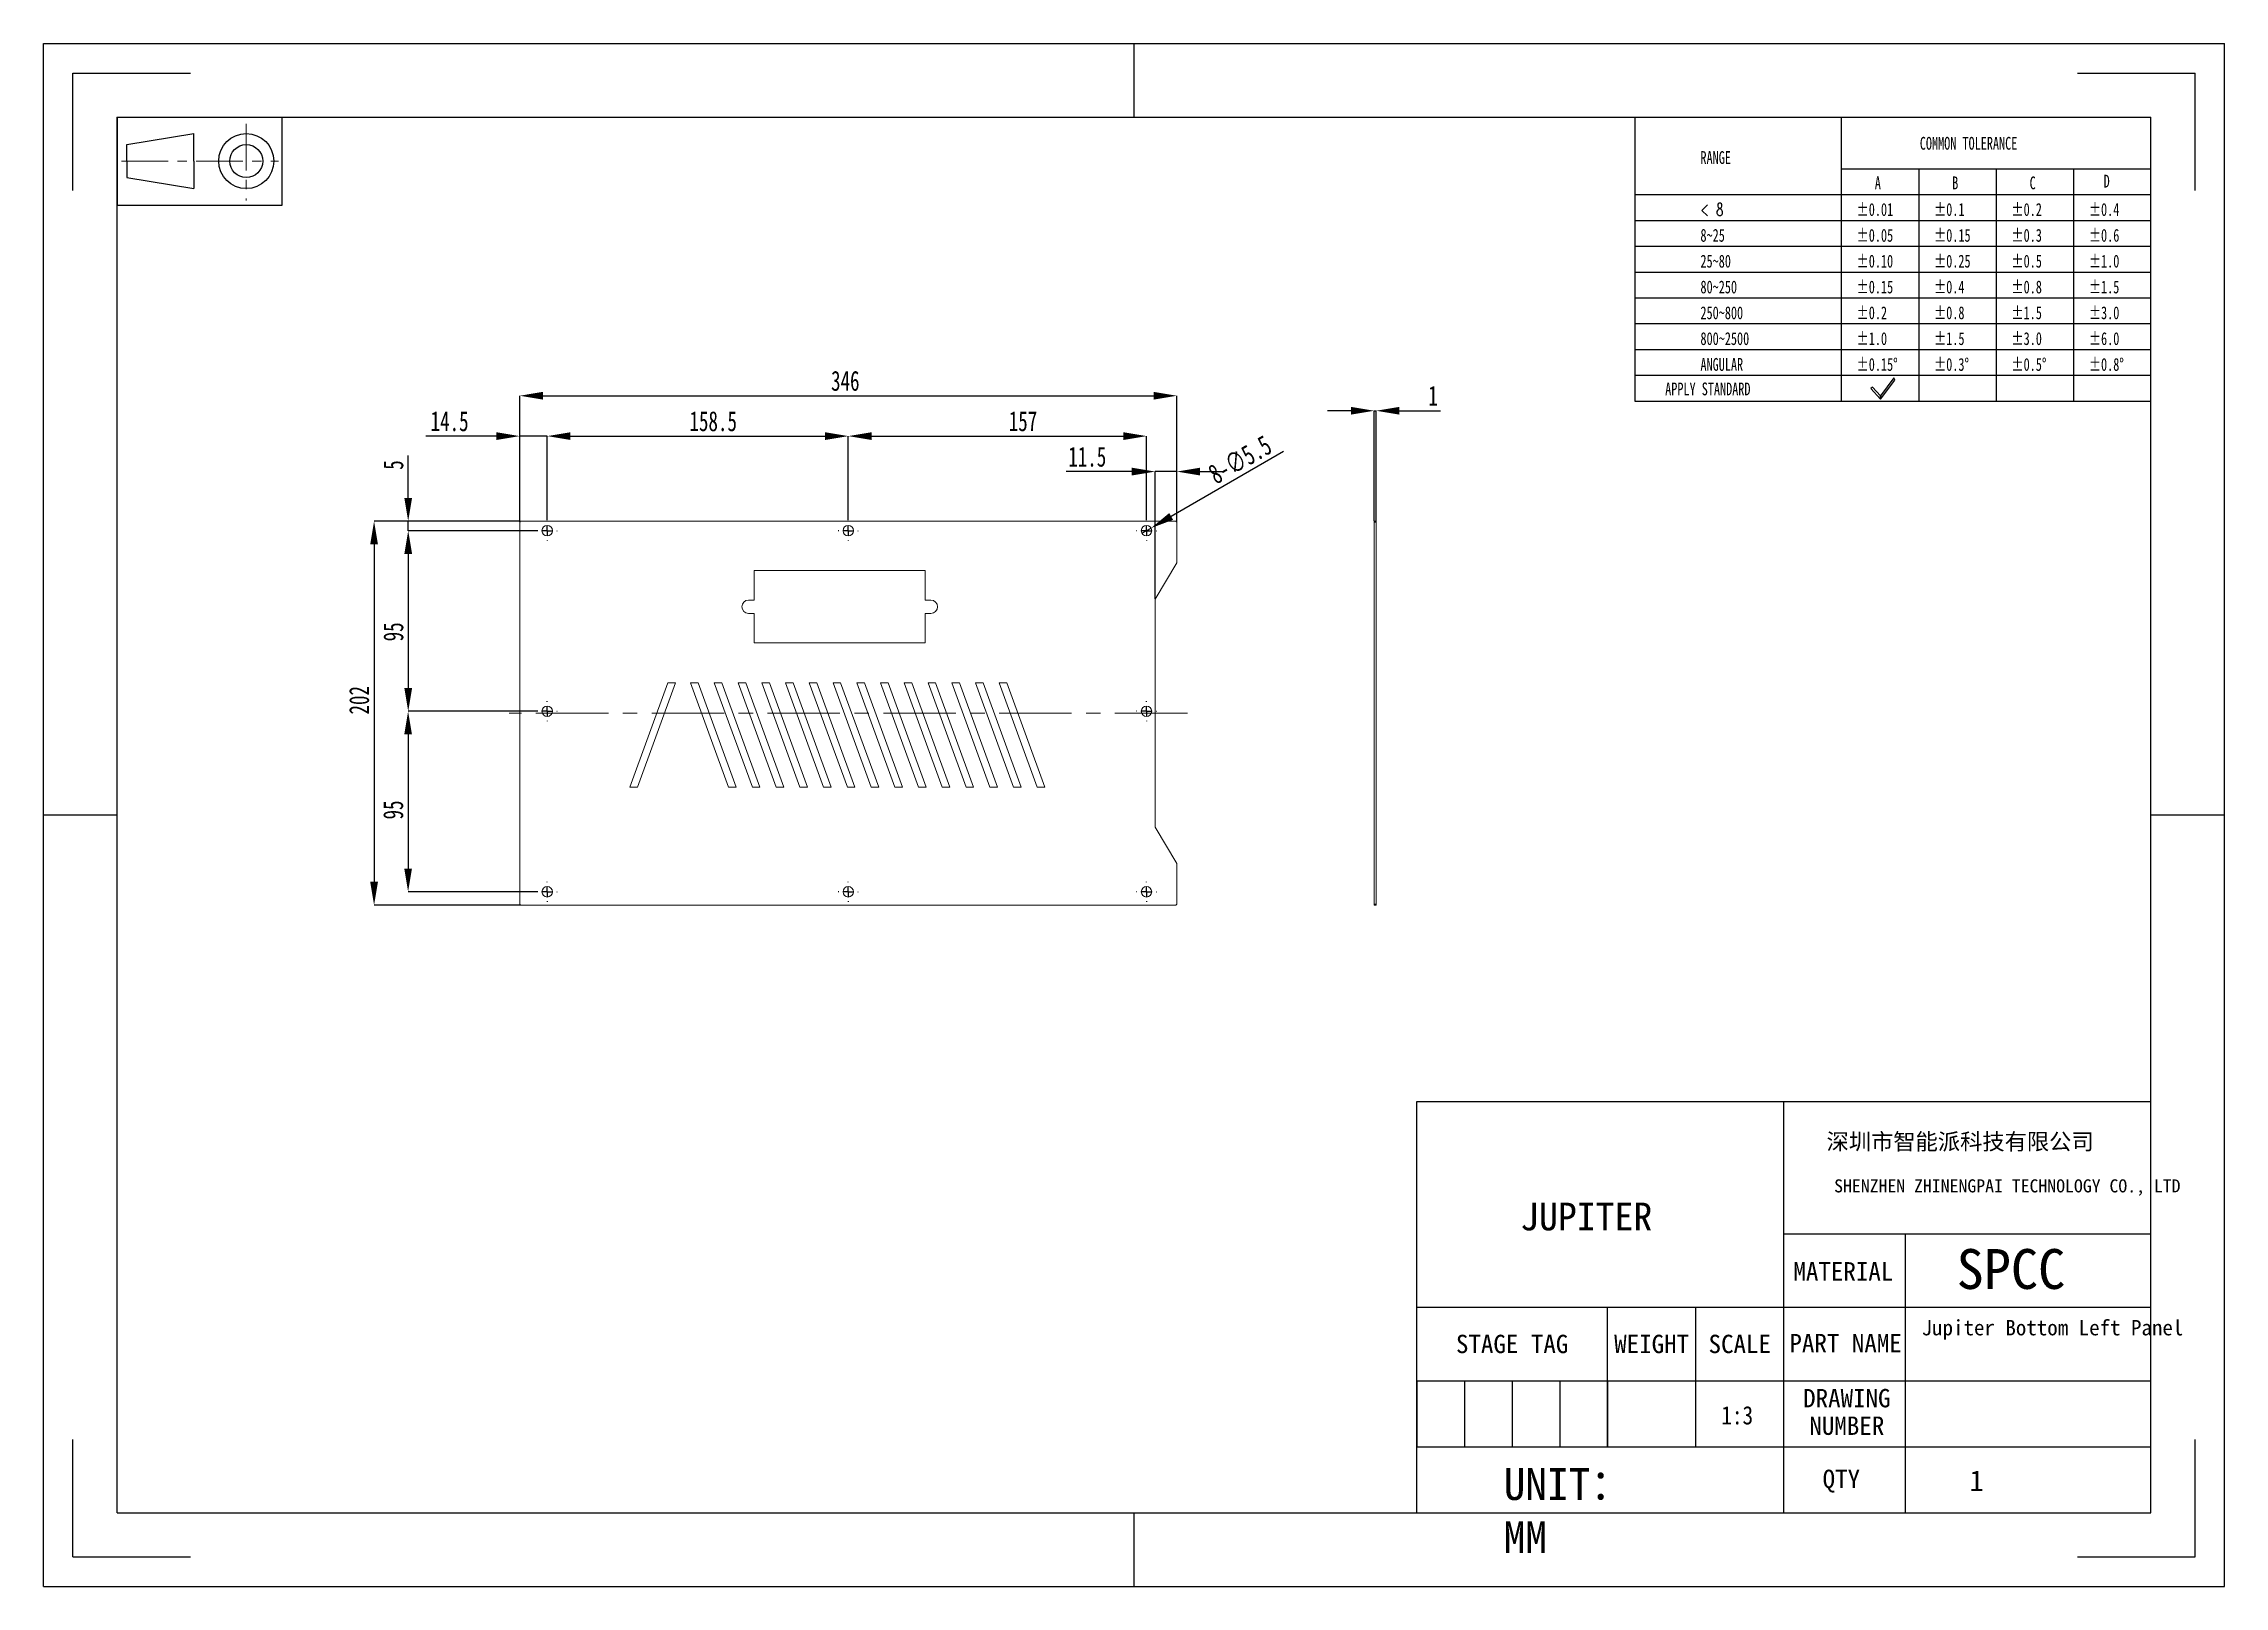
# Model space of a CAD drawing. Header units: millimetres. Extents: x 382 to 764, y 11 to 281.
import ezdxf

# ---------------------------------------------------------------- set-up
doc = ezdxf.new("R2010")
doc.units = ezdxf.units.MM
doc.header["$PDSIZE"] = -1
doc.linetypes.add('CENTER', pattern=[10.16, 6.35, -1.27, 1.27, -1.27])
doc.linetypes.add('CENTERX2', pattern=[20.32, 12.7, -2.54, 2.54, -2.54])
doc.layers.add('DEFAULT_1', color=7, linetype='CENTER', lineweight=18)
doc.layers.add('尺寸线层', color=3, linetype='Continuous', lineweight=18)
doc.layers.add('图框', color=7, linetype='Continuous')
doc.styles.add('SLDTEXTSTYLE4', font='TXT', dxfattribs={"width": 0.7})
doc.styles.add('SLDTEXTSTYLE5', font='TXT', dxfattribs={"width": 0.642857, "bigfont": 'bigfont'})
doc.styles.add('TEXTSTYLE_2', font='')
doc.styles.add('TEXTSTYLE_3', font='')
doc.styles.get('TEXTSTYLE_2').set_extended_font_data('宋体')
doc.styles.get('TEXTSTYLE_3').set_extended_font_data('宋体')
doc.dimstyles.new('SLDDIMSTYLE0', dxfattribs={"dimtxt": 3.5, "dimasz": 4.08, "dimexe": 0, "dimexo": 0.0625, "dimgap": 0.875, "dimtad": 2, "dimdec": 1, "dimlfac": 3, "dimrnd": 1e-09, "dimzin": 12, "dimdsep": 46, "dimtxsty": 'SLDTEXTSTYLE4', "dimsah": 1, "dimcen": 0.09, "dimadec": 0, "dimazin": 3, "dimtfac": 1, "dimtdec": 1, "dimtofl": 0, "dimtmove": 0, "dimatfit": 3, "dimfxl": 1, "dimfrac": 2, "dimtolj": 1, "dimtzin": 12, "dimarcsym": 0})
doc.dimstyles.new('SLDDIMSTYLE1', dxfattribs={"dimtxt": 3.5, "dimasz": 4.08, "dimexe": 0, "dimexo": 0.0625, "dimgap": 0.875, "dimtad": 2, "dimdec": 1, "dimlfac": 3, "dimrnd": 1e-09, "dimzin": 12, "dimdsep": 46, "dimtxsty": 'SLDTEXTSTYLE4', "dimsah": 1, "dimcen": 0.09, "dimadec": 0, "dimazin": 3, "dimtfac": 1, "dimtdec": 1, "dimtmove": 0, "dimatfit": 0, "dimfxl": 1, "dimfrac": 2, "dimtolj": 1, "dimtzin": 12, "dimarcsym": 0})
doc.dimstyles.new('SLDDIMSTYLE2', dxfattribs={"dimtxt": 3.5, "dimasz": 4.08, "dimexe": 0, "dimexo": 0.0625, "dimgap": 0.875, "dimtad": 2, "dimdec": 1, "dimlfac": 3, "dimrnd": 1e-09, "dimzin": 12, "dimdsep": 46, "dimtxsty": 'SLDTEXTSTYLE4', "dimblk1": 'NONE', "dimsah": 1, "dimcen": 0, "dimadec": 0, "dimazin": 3, "dimtfac": 1, "dimtdec": 1, "dimtmove": 0, "dimatfit": 3, "dimldrblk": 'NONE', "dimfxl": 1, "dimfrac": 2, "dimtolj": 1, "dimtzin": 12, "dimarcsym": 0})

# ---------------------------------------------------------------- blocks, each defined once
blk = doc.blocks.new('_D')
at = {"layer": 'Defpoints', "color": 0, "transparency": 16777216}
for p in [(580.42, 219.43), (465.09, 197.26), (580.42, 197.26)]:
    blk.add_point(p, dxfattribs=at)
at = {"layer": '图框', "color": 0, "lineweight": -2, "transparency": 16777216}
for p, q in [((465.09, 197.33), (465.09, 219.43)), ((469.17, 219.43), (576.34, 219.43)), ((580.42, 197.33), (580.42, 219.43))]:
    blk.add_line(p, q, dxfattribs=at)
at = {"layer": '图框', "color": 0, "transparency": 16777216}
for points in [[(469.17, 220.11), (469.17, 218.75), (465.09, 219.43)], [(576.34, 220.11), (576.34, 218.75), (580.42, 219.43)]]:
    blk.add_solid(points, dxfattribs=at)
at = {"layer": '图框', "color": 0, "transparency": 16777216, "insert": (522.23, 223.8), "char_height": 3.5, "attachment_point": 2, "style": 'SLDTEXTSTYLE4'}
blk.add_mtext('\\A1;346', dxfattribs=at)
blk = doc.blocks.new('_D_1')
at = {"layer": 'Defpoints', "color": 0, "transparency": 16777216}
for p in [(465.25, 197.43), (439.54, 130.1), (465.25, 130.1)]:
    blk.add_point(p, dxfattribs=at)
at = {"layer": '图框', "color": 0, "lineweight": -2, "transparency": 16777216}
for p, q in [((465.19, 197.43), (439.54, 197.43)), ((439.54, 193.35), (439.54, 134.18)), ((465.19, 130.1), (439.54, 130.1))]:
    blk.add_line(p, q, dxfattribs=at)
at = {"layer": '图框', "color": 0, "transparency": 16777216}
for points in [[(438.86, 193.35), (440.22, 193.35), (439.54, 197.43)], [(438.86, 134.18), (440.22, 134.18), (439.54, 130.1)]]:
    blk.add_solid(points, dxfattribs=at)
at = {"layer": '图框', "color": 0, "transparency": 16777216, "insert": (435.16, 166.02), "char_height": 3.5, "attachment_point": 2, "rotation": 90, "style": 'SLDTEXTSTYLE4'}
blk.add_mtext('\\A1;202', dxfattribs=at)
blk = doc.blocks.new('_D_2')
at = {"layer": 'Defpoints', "color": 0, "transparency": 16777216}
for p in [(469.92, 212.35), (465.09, 197.26), (469.92, 197.51)]:
    blk.add_point(p, dxfattribs=at)
at = {"layer": '图框', "color": 0, "lineweight": -2, "transparency": 16777216}
for p, q in [((461.01, 212.35), (448.64, 212.35)), ((465.09, 197.33), (465.09, 212.35)), ((469.92, 212.35), (465.09, 212.35)), ((469.92, 197.58), (469.92, 212.35)), ((474, 212.35), (478.08, 212.35))]:
    blk.add_line(p, q, dxfattribs=at)
at = {"layer": '图框', "color": 0, "transparency": 16777216}
for points in [[(461.01, 213.03), (461.01, 211.67), (465.09, 212.35)], [(474, 213.03), (474, 211.67), (469.92, 212.35)]]:
    blk.add_solid(points, dxfattribs=at)
at = {"layer": '图框', "color": 0, "transparency": 16777216, "insert": (452.79, 216.72), "char_height": 3.5, "attachment_point": 2, "style": 'SLDTEXTSTYLE4'}
blk.add_mtext('\\A1;14.5', dxfattribs=at)
blk = doc.blocks.new('_D_3')
at = {"layer": 'Defpoints', "color": 0, "transparency": 16777216}
for p in [(522.75, 212.35), (469.92, 197.51), (522.75, 197.51)]:
    blk.add_point(p, dxfattribs=at)
at = {"layer": '图框', "color": 0, "lineweight": -2, "transparency": 16777216}
for p, q in [((469.92, 197.58), (469.92, 212.35)), ((474, 212.35), (518.67, 212.35)), ((522.75, 197.58), (522.75, 212.35))]:
    blk.add_line(p, q, dxfattribs=at)
at = {"layer": '图框', "color": 0, "transparency": 16777216}
for points in [[(474, 213.03), (474, 211.67), (469.92, 212.35)], [(518.67, 213.03), (518.67, 211.67), (522.75, 212.35)]]:
    blk.add_solid(points, dxfattribs=at)
at = {"layer": '图框', "color": 0, "transparency": 16777216, "insert": (499.05, 216.72), "char_height": 3.5, "attachment_point": 2, "style": 'SLDTEXTSTYLE4'}
blk.add_mtext('\\A1;158.5', dxfattribs=at)
blk = doc.blocks.new('_D_4')
at = {"layer": 'Defpoints', "color": 0, "transparency": 16777216}
for p in [(575.09, 212.35), (522.75, 197.51), (575.09, 197.51)]:
    blk.add_point(p, dxfattribs=at)
at = {"layer": '图框', "color": 0, "lineweight": -2, "transparency": 16777216}
for p, q in [((522.75, 197.58), (522.75, 212.35)), ((526.83, 212.35), (571.01, 212.35)), ((575.09, 197.58), (575.09, 212.35))]:
    blk.add_line(p, q, dxfattribs=at)
at = {"layer": '图框', "color": 0, "transparency": 16777216}
for points in [[(526.83, 213.03), (526.83, 211.67), (522.75, 212.35)], [(571.01, 213.03), (571.01, 211.67), (575.09, 212.35)]]:
    blk.add_solid(points, dxfattribs=at)
at = {"layer": '图框', "color": 0, "transparency": 16777216, "insert": (553.41, 216.72), "char_height": 3.5, "attachment_point": 2, "style": 'SLDTEXTSTYLE4'}
blk.add_mtext('\\A1;157', dxfattribs=at)
blk = doc.blocks.new('_D_5')
at = {"layer": 'Defpoints', "color": 0, "transparency": 16777216}
for p in [(468.17, 195.76), (445.53, 164.1), (468.17, 164.1)]:
    blk.add_point(p, dxfattribs=at)
at = {"layer": '图框', "color": 0, "lineweight": -2, "transparency": 16777216}
for p, q in [((468.11, 195.76), (445.53, 195.76)), ((445.53, 191.68), (445.53, 168.18)), ((468.11, 164.1), (445.53, 164.1))]:
    blk.add_line(p, q, dxfattribs=at)
at = {"layer": '图框', "color": 0, "transparency": 16777216}
for points in [[(444.85, 191.68), (446.21, 191.68), (445.53, 195.76)], [(444.85, 168.18), (446.21, 168.18), (445.53, 164.1)]]:
    blk.add_solid(points, dxfattribs=at)
at = {"layer": '图框', "color": 0, "transparency": 16777216, "insert": (441.16, 178.02), "char_height": 3.5, "attachment_point": 2, "rotation": 90, "style": 'SLDTEXTSTYLE4'}
blk.add_mtext('\\A1;95', dxfattribs=at)
blk = doc.blocks.new('_D_6')
at = {"layer": 'Defpoints', "color": 0, "transparency": 16777216}
for p in [(445.53, 197.43), (465.25, 197.43), (468.17, 195.76)]:
    blk.add_point(p, dxfattribs=at)
at = {"layer": '图框', "color": 0, "lineweight": -2, "transparency": 16777216}
for p, q in [((445.53, 201.51), (445.53, 208.97)), ((465.19, 197.43), (445.53, 197.43)), ((445.53, 195.76), (445.53, 197.43)), ((468.11, 195.76), (445.53, 195.76)), ((445.53, 191.68), (445.53, 187.6))]:
    blk.add_line(p, q, dxfattribs=at)
at = {"layer": '图框', "color": 0, "transparency": 16777216}
for points in [[(444.85, 201.51), (446.21, 201.51), (445.53, 197.43)], [(444.85, 191.68), (446.21, 191.68), (445.53, 195.76)]]:
    blk.add_solid(points, dxfattribs=at)
at = {"layer": '图框', "color": 0, "transparency": 16777216, "insert": (441.16, 207.28), "char_height": 3.5, "attachment_point": 2, "rotation": 90, "style": 'SLDTEXTSTYLE4'}
blk.add_mtext('\\A1;5', dxfattribs=at)
blk = doc.blocks.new('_D_7')
at = {"layer": 'Defpoints', "color": 0, "transparency": 16777216}
for p in [(468.17, 164.1), (445.51, 132.43), (468.17, 132.43)]:
    blk.add_point(p, dxfattribs=at)
at = {"layer": '图框', "color": 0, "lineweight": -2, "transparency": 16777216}
for p, q in [((468.11, 164.1), (445.51, 164.1)), ((445.51, 160.02), (445.51, 136.51)), ((468.11, 132.43), (445.51, 132.43))]:
    blk.add_line(p, q, dxfattribs=at)
at = {"layer": '图框', "color": 0, "transparency": 16777216}
for points in [[(444.83, 160.02), (446.19, 160.02), (445.51, 164.1)], [(444.83, 136.51), (446.19, 136.51), (445.51, 132.43)]]:
    blk.add_solid(points, dxfattribs=at)
at = {"layer": '图框', "color": 0, "transparency": 16777216, "insert": (441.13, 146.78), "char_height": 3.5, "attachment_point": 2, "rotation": 90, "style": 'SLDTEXTSTYLE4'}
blk.add_mtext('\\A1;95', dxfattribs=at)
blk = doc.blocks.new('_D_8')
at = {"layer": 'Defpoints', "color": 0, "transparency": 16777216}
for p in [(574.29, 195.3), (575.88, 196.22)]:
    blk.add_point(p, dxfattribs=at)
at = {"layer": '图框', "color": 0, "lineweight": -2, "transparency": 16777216}
for p, q in [((599.1, 209.63), (579.41, 198.26)), ((574.29, 195.3), (575.88, 196.22))]:
    blk.add_line(p, q, dxfattribs=at)
at = {"layer": '图框', "color": 0, "transparency": 16777216}
blk.add_solid([(579.07, 198.85), (579.75, 197.67), (575.88, 196.22)], dxfattribs=at)
at = {"layer": '图框', "color": 0, "transparency": 16777216, "insert": (585.55, 206.85), "char_height": 3.5, "attachment_point": 1, "rotation": 30, "style": 'SLDTEXTSTYLE4'}
blk.add_mtext('\\A1;8-∅5.5', dxfattribs=at)
blk = doc.blocks.new('_NONE')
blk = doc.blocks.new('_D_9')
at = {"layer": 'Defpoints', "color": 0, "transparency": 16777216}
for p in [(580.42, 206.13), (580.42, 197.26), (576.59, 183.76)]:
    blk.add_point(p, dxfattribs=at)
at = {"layer": '图框', "color": 0, "lineweight": -2, "transparency": 16777216}
for p, q in [((572.51, 206.13), (560.96, 206.13)), ((576.59, 183.83), (576.59, 206.13)), ((580.42, 206.13), (576.59, 206.13)), ((580.42, 197.33), (580.42, 206.13)), ((584.5, 206.13), (588.58, 206.13))]:
    blk.add_line(p, q, dxfattribs=at)
at = {"layer": '图框', "color": 0, "transparency": 16777216}
for points in [[(572.51, 206.81), (572.51, 205.45), (576.59, 206.13)], [(584.5, 206.81), (584.5, 205.45), (580.42, 206.13)]]:
    blk.add_solid(points, dxfattribs=at)
at = {"layer": '图框', "color": 0, "transparency": 16777216, "insert": (564.69, 210.5), "char_height": 3.5, "attachment_point": 2, "style": 'SLDTEXTSTYLE4'}
blk.add_mtext('\\A1;11.5', dxfattribs=at)
blk = doc.blocks.new('SW_CENTERMARKSYMBOL_0')
at = {"layer": '图框', "color": 0}
for p, q in [((-1.67, 0), (-1.75, 0)), ((0, 0), (-0.83, 0)), ((0, 1.67), (0, 1.75)), ((0, 0), (0, 0.83)), ((0, 0), (0, -0.83)), ((0, 0), (0.83, 0)), ((1.67, 0), (1.75, 0)), ((0, -1.67), (0, -1.75))]:
    blk.add_line(p, q, dxfattribs=at)
blk = doc.blocks.new('SW_CENTERMARKSYMBOL_1')
at = {"layer": '图框', "color": 0}
for p, q in [((-1.67, 0), (-1.75, 0)), ((0, 0), (-0.83, 0)), ((0, 1.67), (0, 1.75)), ((0, 0), (0, 0.83)), ((0, 0), (0, -0.83)), ((0, 0), (0.83, 0)), ((1.67, 0), (1.75, 0)), ((0, -1.67), (0, -1.75))]:
    blk.add_line(p, q, dxfattribs=at)
blk = doc.blocks.new('SW_CENTERMARKSYMBOL_2')
at = {"layer": '图框', "color": 0}
for p, q in [((-1.67, 0), (-1.75, 0)), ((0, 0), (-0.83, 0)), ((0, 1.67), (0, 1.75)), ((0, 0), (0, 0.83)), ((0, 0), (0, -0.83)), ((0, 0), (0.83, 0)), ((1.67, 0), (1.75, 0)), ((0, -1.67), (0, -1.75))]:
    blk.add_line(p, q, dxfattribs=at)
blk = doc.blocks.new('SW_CENTERMARKSYMBOL_3')
at = {"layer": '图框', "color": 0}
for p, q in [((-1.67, 0), (-1.75, 0)), ((0, 0), (-0.83, 0)), ((0, 1.67), (0, 1.75)), ((0, 0), (0, 0.83)), ((0, 0), (0, -0.83)), ((0, 0), (0.83, 0)), ((1.67, 0), (1.75, 0)), ((0, -1.67), (0, -1.75))]:
    blk.add_line(p, q, dxfattribs=at)
blk = doc.blocks.new('SW_CENTERMARKSYMBOL_4')
at = {"layer": '图框', "color": 0}
for p, q in [((-1.67, 0), (-1.75, 0)), ((0, 0), (-0.83, 0)), ((0, 1.67), (0, 1.75)), ((0, 0), (0, 0.83)), ((0, 0), (0, -0.83)), ((0, 0), (0.83, 0)), ((1.67, 0), (1.75, 0)), ((0, -1.67), (0, -1.75))]:
    blk.add_line(p, q, dxfattribs=at)
blk = doc.blocks.new('SW_CENTERMARKSYMBOL_5')
at = {"layer": '图框', "color": 0}
for p, q in [((-1.67, 0), (-1.75, 0)), ((0, 0), (-0.83, 0)), ((0, 1.67), (0, 1.75)), ((0, 0), (0, 0.83)), ((0, 0), (0, -0.83)), ((0, 0), (0.83, 0)), ((1.67, 0), (1.75, 0)), ((0, -1.67), (0, -1.75))]:
    blk.add_line(p, q, dxfattribs=at)
blk = doc.blocks.new('SW_CENTERMARKSYMBOL_6')
at = {"layer": '图框', "color": 0}
for p, q in [((-1.67, 0), (-1.75, 0)), ((0, 0), (-0.83, 0)), ((0, 1.67), (0, 1.75)), ((0, 0), (0, 0.83)), ((0, 0), (0, -0.83)), ((0, 0), (0.83, 0)), ((1.67, 0), (1.75, 0)), ((0, -1.67), (0, -1.75))]:
    blk.add_line(p, q, dxfattribs=at)
blk = doc.blocks.new('SW_CENTERMARKSYMBOL_7')
at = {"layer": '图框', "color": 0}
for p, q in [((-1.67, 0), (-1.75, 0)), ((0, 0), (-0.83, 0)), ((0, 1.67), (0, 1.75)), ((0, 0), (0, 0.83)), ((0, 0), (0, -0.83)), ((0, 0), (0.83, 0)), ((1.67, 0), (1.75, 0)), ((0, -1.67), (0, -1.75))]:
    blk.add_line(p, q, dxfattribs=at)
blk = doc.blocks.new('_D_10')
at = {"layer": 'Defpoints', "color": 0, "transparency": 16777216}
for p in [(615.37, 216.8), (615.03, 197.43), (615.37, 197.43)]:
    blk.add_point(p, dxfattribs=at)
at = {"layer": '图框', "color": 0, "lineweight": -2, "transparency": 16777216}
for p, q in [((610.95, 216.8), (606.87, 216.8)), ((615.03, 197.49), (615.03, 216.8)), ((615.03, 216.8), (615.37, 216.8)), ((615.37, 197.49), (615.37, 216.8)), ((619.45, 216.8), (626.65, 216.8))]:
    blk.add_line(p, q, dxfattribs=at)
at = {"layer": '图框', "color": 0, "transparency": 16777216}
for points in [[(610.95, 217.48), (610.95, 216.12), (615.03, 216.8)], [(619.45, 217.48), (619.45, 216.12), (615.37, 216.8)]]:
    blk.add_solid(points, dxfattribs=at)
at = {"layer": '图框', "color": 0, "transparency": 16777216, "insert": (625.37, 221.17), "char_height": 3.5, "attachment_point": 2, "style": 'SLDTEXTSTYLE4'}
blk.add_mtext('\\A1;1', dxfattribs=at)
blk = doc.blocks.new('96_1')
at = {"color": 7, "linetype": 'Continuous'}
for p, q in [((-11.25, 6), (-11.25, -6)), ((11.25, -6), (11.25, 6)), ((-9.93, 2.25), (-0.82, 3.75)), ((-0.82, 0), (-0.82, 3.75)), ((-9.93, 0), (-9.93, 2.25)), ((-9.93, 0), (-9.93, -2.25)), ((-0.82, 0), (-0.82, -3.75)), ((-9.93, -2.25), (-0.82, -3.75)), ((-11.25, -6), (11.25, -6))]:
    blk.add_line(p, q, dxfattribs=at)
for radius in [3.75, 2.25]:
    blk.add_circle((6.34, 0), radius, dxfattribs=at)
at = {"layer": 'DEFAULT_1', "color": 1, "linetype": 'CENTER'}
for p, q in [((6.34, 5.05), (6.34, -5.36)), ((-10.64, 0), (10.74, 0))]:
    blk.add_line(p, q, dxfattribs=at)

msp = doc.modelspace()

# ---------------------------------------------------------------- linework, layer by layer
at = {"color": 7, "linetype": 'Continuous'}
for p, q in [((381.549, 10.603), (381.549, 281.188)), ((381.549, 281.188), (764.233, 281.188)), ((572.891, 268.303), (572.891, 281.188)), ((764.233, 10.603), (764.233, 281.188)), ((386.703, 255.418), (386.703, 276.034)), ((386.703, 276.034), (407.319, 276.034)), ((738.463, 276.034), (759.079, 276.034)), ((759.079, 255.418), (759.079, 276.034)), ((394.434, 23.488), (394.434, 268.303)), ((394.434, 268.303), (751.348, 268.303)), ((751.348, 23.488), (751.348, 268.303)), ((381.549, 145.896), (394.434, 145.896)), ((751.348, 145.896), (764.233, 145.896)), ((386.703, 15.757), (386.703, 36.373)), ((759.079, 15.757), (759.079, 36.373)), ((394.434, 23.488), (751.348, 23.488)), ((572.891, 10.603), (572.891, 23.488)), ((386.703, 15.757), (407.319, 15.757)), ((738.463, 15.757), (759.079, 15.757)), ((381.549, 10.603), (764.233, 10.603))]:
    msp.add_line(p, q, dxfattribs=at)
for p, q in [((660.775, 268.303), (660.775, 218.488)), ((697.005, 268.303), (697.005, 218.488)), ((697.005, 259.246), (751.348, 259.246)), ((710.59, 259.246), (710.59, 218.488)), ((724.176, 259.246), (724.176, 218.488)), ((737.762, 259.246), (737.762, 218.488)), ((660.775, 254.717), (751.348, 254.717)), ((660.775, 250.189), (751.348, 250.189)), ((660.775, 245.66), (751.348, 245.66)), ((660.775, 241.131), (751.348, 241.131)), ((660.775, 236.603), (751.348, 236.603)), ((660.775, 232.074), (751.348, 232.074)), ((660.775, 227.545), (751.348, 227.545)), ((660.775, 223.017), (751.348, 223.017)), ((706.206, 222.549), (703.875, 219.388)), ((703.903, 218.815), (706.389, 222.187)), ((706.389, 222.187), (706.206, 222.549)), ((660.775, 218.488), (751.348, 218.488)), ((702.475, 220.942), (702.206, 220.699)), ((702.206, 220.699), (703.903, 218.815)), ((703.875, 219.388), (702.475, 220.942)), ((703.903, 218.815), (703.875, 219.388)), ((703.875, 219.388), (703.903, 218.815))]:
    msp.add_line(p, q)
at = {"color": 7, "linetype": 'Continuous', "lineweight": 15}
for p, q in [((465.253, 197.429), (465.087, 197.263)), ((465.087, 130.263), (465.087, 197.263)), ((465.253, 197.429), (580.253, 197.429)), ((580.42, 197.263), (580.253, 197.429)), ((580.42, 197.263), (580.42, 190.151)), ((615.034, 197.263), (615.034, 197.429)), ((615.034, 197.429), (615.367, 197.429)), ((615.034, 130.263), (615.034, 197.263)), ((615.367, 197.263), (615.034, 197.263)), ((615.367, 197.429), (615.367, 197.263)), ((615.367, 130.263), (615.367, 197.263)), ((536.253, 188.763), (506.253, 188.763)), ((506.253, 188.763), (506.253, 183.596)), ((536.253, 183.596), (536.253, 188.763)), ((580.42, 190.151), (576.587, 183.763)), ((576.587, 183.763), (576.587, 143.763)), ((506.253, 183.596), (505.253, 183.596)), ((505.253, 181.263), (506.253, 181.263)), ((506.253, 181.263), (506.253, 176.096)), ((537.253, 183.596), (536.253, 183.596)), ((536.253, 176.096), (536.253, 181.263)), ((536.253, 181.263), (537.253, 181.263)), ((506.253, 176.096), (536.253, 176.096)), ((484.408, 150.763), (491.081, 169.096)), ((492.414, 169.096), (485.741, 150.763)), ((491.081, 169.096), (492.414, 169.096)), ((495.081, 169.096), (496.414, 169.096)), ((501.753, 150.763), (495.081, 169.096)), ((496.414, 169.096), (503.087, 150.763)), ((499.247, 169.096), (500.581, 169.096)), ((505.92, 150.763), (499.247, 169.096)), ((500.581, 169.096), (507.253, 150.763)), ((503.414, 169.096), (504.747, 169.096)), ((510.087, 150.763), (503.414, 169.096)), ((504.747, 169.096), (511.42, 150.763)), ((507.581, 169.096), (508.914, 169.096)), ((514.253, 150.763), (507.581, 169.096)), ((508.914, 169.096), (515.587, 150.763)), ((511.747, 169.096), (513.081, 169.096)), ((518.42, 150.763), (511.747, 169.096)), ((513.081, 169.096), (519.753, 150.763)), ((515.914, 169.096), (517.247, 169.096)), ((522.587, 150.763), (515.914, 169.096)), ((517.247, 169.096), (523.92, 150.763)), ((520.081, 169.096), (521.414, 169.096)), ((526.753, 150.763), (520.081, 169.096)), ((521.414, 169.096), (528.087, 150.763)), ((524.247, 169.096), (525.581, 169.096)), ((530.92, 150.763), (524.247, 169.096)), ((525.581, 169.096), (532.253, 150.763)), ((528.414, 169.096), (529.747, 169.096)), ((535.087, 150.763), (528.414, 169.096)), ((529.747, 169.096), (536.42, 150.763)), ((532.581, 169.096), (533.914, 169.096)), ((539.253, 150.763), (532.581, 169.096)), ((533.914, 169.096), (540.587, 150.763)), ((536.747, 169.096), (538.081, 169.096)), ((543.42, 150.763), (536.747, 169.096)), ((538.081, 169.096), (544.753, 150.763)), ((540.914, 169.096), (542.247, 169.096)), ((547.587, 150.763), (540.914, 169.096)), ((542.247, 169.096), (548.92, 150.763)), ((545.081, 169.096), (546.414, 169.096)), ((551.753, 150.763), (545.081, 169.096)), ((546.414, 169.096), (553.087, 150.763)), ((549.247, 169.096), (550.581, 169.096)), ((555.92, 150.763), (549.247, 169.096)), ((550.581, 169.096), (557.253, 150.763)), ((485.741, 150.763), (484.408, 150.763)), ((503.087, 150.763), (501.753, 150.763)), ((507.253, 150.763), (505.92, 150.763)), ((511.42, 150.763), (510.087, 150.763)), ((515.587, 150.763), (514.253, 150.763)), ((519.753, 150.763), (518.42, 150.763)), ((523.92, 150.763), (522.587, 150.763)), ((528.087, 150.763), (526.753, 150.763)), ((532.253, 150.763), (530.92, 150.763)), ((536.42, 150.763), (535.087, 150.763)), ((540.587, 150.763), (539.253, 150.763)), ((544.753, 150.763), (543.42, 150.763)), ((548.92, 150.763), (547.587, 150.763)), ((553.087, 150.763), (551.753, 150.763)), ((557.253, 150.763), (555.92, 150.763)), ((580.42, 137.374), (576.587, 143.763)), ((580.42, 137.374), (580.42, 130.263)), ((465.087, 130.263), (465.253, 130.096)), ((580.253, 130.096), (580.42, 130.263)), ((615.034, 130.263), (615.367, 130.263)), ((615.034, 130.096), (615.034, 130.263)), ((615.367, 130.263), (615.367, 130.096)), ((580.253, 130.096), (465.253, 130.096)), ((615.367, 130.096), (615.034, 130.096))]:
    msp.add_line(p, q, dxfattribs=at)
at = {"color": 2, "linetype": 'Continuous'}
for p, q in [((622.498, 59.566), (622.498, 95.644)), ((622.498, 59.566), (622.498, 95.644)), ((622.498, 95.644), (686.923, 95.644)), ((686.923, 46.681), (686.923, 95.644)), ((686.923, 72.451), (686.923, 95.644)), ((686.923, 95.644), (751.348, 95.644)), ((686.923, 59.566), (686.923, 95.644)), ((751.348, 72.451), (751.348, 95.644)), ((686.923, 72.451), (751.348, 72.451)), ((708.213, 72.451), (708.213, 23.488)), ((751.348, 46.681), (751.348, 72.451)), ((622.498, 23.488), (622.498, 59.566)), ((622.498, 59.566), (686.923, 59.566)), ((622.498, 46.681), (622.498, 59.566)), ((622.498, 59.566), (655.999, 59.566)), ((655.999, 46.681), (655.999, 59.566)), ((655.999, 46.681), (655.999, 59.566)), ((655.999, 59.566), (686.923, 59.566)), ((671.461, 46.681), (671.461, 59.566)), ((686.923, 59.566), (751.348, 59.566)), ((686.923, 46.681), (686.923, 59.566)), ((622.498, 35.085), (622.498, 46.681)), ((622.498, 46.681), (655.999, 46.681)), ((622.498, 46.681), (655.999, 46.681)), ((622.498, 46.681), (655.999, 46.681)), ((622.498, 46.681), (622.498, 35.085)), ((630.873, 46.681), (630.873, 35.085)), ((639.249, 46.681), (639.249, 35.085)), ((647.624, 46.681), (647.624, 35.085)), ((655.999, 35.085), (655.999, 46.681)), ((655.999, 35.085), (655.999, 46.681)), ((655.999, 46.681), (686.923, 46.681)), ((655.999, 46.681), (686.923, 46.681)), ((655.999, 46.681), (655.999, 35.085)), ((671.461, 35.085), (671.461, 46.681)), ((686.923, 23.488), (686.923, 46.681)), ((686.923, 46.681), (751.348, 46.681)), ((686.923, 46.681), (751.348, 46.681)), ((686.923, 35.085), (686.923, 46.681)), ((751.348, 23.488), (751.348, 46.681)), ((622.498, 23.488), (622.498, 35.085)), ((622.498, 35.085), (686.923, 35.085)), ((622.498, 35.085), (655.999, 35.085)), ((622.498, 35.085), (655.999, 35.085)), ((655.999, 35.085), (686.923, 35.085)), ((686.923, 23.488), (686.923, 35.085)), ((686.923, 35.085), (751.348, 35.085)), ((519.418, 23.488), (550.342, 23.488)), ((550.342, 23.488), (570.958, 23.488)), ((570.958, 23.488), (601.882, 23.488)), ((601.882, 23.488), (622.498, 23.488)), ((622.498, 23.488), (686.923, 23.488)), ((686.923, 23.488), (751.348, 23.488))]:
    msp.add_line(p, q, dxfattribs=at)
at = {"color": 7, "linetype": 'Continuous', "lineweight": 15}
for centre in [(469.92, 195.763), (522.753, 195.763), (575.087, 195.763), (469.92, 164.096), (575.087, 164.096), (469.92, 132.429), (522.753, 132.429), (575.087, 132.429)]:
    msp.add_circle(centre, 0.917, dxfattribs=at)
for centre, start, end in [((505.253, 182.429), 90, 270), ((537.253, 182.429), 270, 90)]:
    msp.add_arc(centre, 1.167, start, end, dxfattribs=at)
at = {"layer": '图框', "linetype": 'CENTERX2', "lineweight": 0}
msp.add_line((582.253, 163.763), (463.253, 163.763), dxfattribs=at)

# ---------------------------------------------------------------- block references
at = {"color": 2, "linetype": 'Continuous', "xscale": 1.288499418886255, "yscale": 1.288499418886255, "zscale": 1.288499418886255}
msp.add_blockref('96_1', (408.942, 260.592), dxfattribs=at)
at = {"layer": '图框'}
for name, p in [('SW_CENTERMARKSYMBOL_6', (469.92, 195.763)), ('SW_CENTERMARKSYMBOL_5', (522.753, 195.763)), ('SW_CENTERMARKSYMBOL_7', (575.087, 195.763)), ('SW_CENTERMARKSYMBOL_4', (469.92, 164.096)), ('SW_CENTERMARKSYMBOL_0', (575.087, 164.096)), ('SW_CENTERMARKSYMBOL_2', (469.92, 132.429)), ('SW_CENTERMARKSYMBOL_3', (522.753, 132.429)), ('SW_CENTERMARKSYMBOL_1', (575.087, 132.429))]:
    msp.add_blockref(name, p, dxfattribs=at)

# ---------------------------------------------------------------- texts
at = {"attachment_point": 1}
for s, insert, char_height, width, style in [('COMMON TOLERANCE', (710.786, 264.834), 2.24599, 73.94176, 'SLDTEXTSTYLE4'), ('RANGE', (672.294, 262.333), 2.246, 22.05942, 'SLDTEXTSTYLE4'), ('A', (702.887, 257.889), 2.246, 3.245, 'SLDTEXTSTYLE4'), ('B', (716.473, 257.889), 2.246, 3.19312, 'SLDTEXTSTYLE4'), ('C', (730.059, 257.889), 2.246, 3.23085, 'SLDTEXTSTYLE4'), ('D', (743.043, 258.194), 2.246, 3.19312, 'SLDTEXTSTYLE4'), ('< 8', (672.294, 253.22), 2.246, 10.7794, 'SLDTEXTSTYLE5'), ('%%P0.01', (699.691, 253.22), 2.246, 15.72506, 'SLDTEXTSTYLE4'), ('%%P0.1', (713.277, 253.22), 2.246, 11.79144, 'SLDTEXTSTYLE4'), ('%%P0.2', (726.863, 253.22), 2.246, 13.41394, 'SLDTEXTSTYLE4'), ('%%P0.4', (740.449, 253.22), 2.246, 13.36206, 'SLDTEXTSTYLE4'), ('%%P0.05', (699.691, 248.691), 2.246, 17.34757, 'SLDTEXTSTYLE4'), ('%%P0.15', (713.277, 248.691), 2.246, 16.5599, 'SLDTEXTSTYLE4'), ('%%P0.3', (726.863, 248.691), 2.246, 13.41394, 'SLDTEXTSTYLE4'), ('%%P0.6', (740.449, 248.691), 2.246, 13.41394, 'SLDTEXTSTYLE4'), ('8~25', (672.294, 248.691), 2.246, 17.39473, 'SLDTEXTSTYLE4'), ('25~80', (672.294, 244.162), 2.246, 21.32836, 'SLDTEXTSTYLE4'), ('%%P0.10', (699.691, 244.162), 2.246, 15.77695, 'SLDTEXTSTYLE4'), ('%%P0.25', (713.277, 244.162), 2.246, 18.13052, 'SLDTEXTSTYLE4'), ('%%P0.5', (726.863, 244.162), 2.246, 13.41394, 'SLDTEXTSTYLE4'), ('%%P1.0', (740.449, 244.162), 2.246, 11.84332, 'SLDTEXTSTYLE4'), ('80~250', (672.294, 239.634), 2.246, 25.26198, 'SLDTEXTSTYLE4'), ('%%P0.15', (699.691, 239.634), 2.246, 16.5599, 'SLDTEXTSTYLE4'), ('%%P0.4', (713.277, 239.634), 2.246, 13.36206, 'SLDTEXTSTYLE4'), ('%%P0.8', (726.863, 239.634), 2.246, 13.41394, 'SLDTEXTSTYLE4'), ('%%P1.5', (740.449, 239.634), 2.246, 12.62627, 'SLDTEXTSTYLE4'), ('250~800', (672.294, 235.105), 2.246, 29.1956, 'SLDTEXTSTYLE4'), ('%%P0.2', (699.691, 235.105), 2.246, 13.41394, 'SLDTEXTSTYLE4'), ('%%P0.8', (713.277, 235.105), 2.246, 13.41394, 'SLDTEXTSTYLE4'), ('%%P1.5', (726.863, 235.105), 2.246, 12.62627, 'SLDTEXTSTYLE4'), ('%%P3.0', (740.449, 235.105), 2.246, 13.41394, 'SLDTEXTSTYLE4'), ('800~2500', (672.294, 230.577), 2.246, 33.12923, 'SLDTEXTSTYLE4'), ('%%P1.0', (699.691, 230.577), 2.246, 11.84332, 'SLDTEXTSTYLE4'), ('%%P1.5', (713.277, 230.577), 2.246, 12.62627, 'SLDTEXTSTYLE4'), ('%%P3.0', (726.863, 230.577), 2.246, 13.41394, 'SLDTEXTSTYLE4'), ('%%P6.0', (740.449, 230.577), 2.246, 13.41394, 'SLDTEXTSTYLE4'), ('ANGULAR', (672.294, 226.048), 2.246, 31.54446, 'SLDTEXTSTYLE4'), ('%%P0.15%%D', (699.691, 226.048), 2.246, 19.72472, 'SLDTEXTSTYLE4'), ('%%P0.3%%D', (713.277, 226.048), 2.246, 16.57876, 'SLDTEXTSTYLE4'), ('%%P0.5%%D', (726.863, 226.048), 2.246, 16.57876, 'SLDTEXTSTYLE4'), ('%%P0.8%%D', (740.449, 226.048), 2.246, 16.57876, 'SLDTEXTSTYLE4'), ('APPLY STANDARD', (666.101, 221.75), 2.24599, 64.56049, 'SLDTEXTSTYLE4')]:
    msp.add_mtext(s, dxfattribs=dict(at, insert=insert, char_height=char_height, width=width, style=style))
at = {"color": 7, "linetype": 'Continuous', "insert": (717.86, 90.048), "char_height": 2.86391, "width": 67.94821, "attachment_point": 2, "style": 'TEXTSTYLE_2'}
msp.add_mtext('深圳市智能派科技有限公司', dxfattribs=at)
at = {"color": 7, "linetype": 'Continuous', "attachment_point": 2, "line_spacing_factor": 0.9, "style": 'TEXTSTYLE_3'}
for s, insert, char_height, width in [('MATERIAL\\P ', (697.374, 67.466), 3.2212, 46.56486), ('STAGE TAG ', (639.249, 54.734), 3.2212, 38.95697), ('WEIGHT', (663.73, 54.734), 3.2212, 14.15588), ('SCALE', (679.192, 54.734), 3.2212, 14.15588), ('PART NAME', (697.767, 54.881), 3.2212, 26.98848), ('DRAWING NUMBER', (697.982, 45.227), 3.22125, 26.98848), ('QTY', (697.017, 31.074), 3.2212, 35.95561)]:
    msp.add_mtext(s, dxfattribs=dict(at, insert=insert, char_height=char_height, width=width))
at = {"insert": (675.949, 38.955), "char_height": 3.22125, "width": 7.72133, "attachment_point": 7}
msp.add_mtext('{\\W0.85;1:3}', dxfattribs=at)
at = {"layer": '尺寸线层', "attachment_point": 1}
for s, insert, char_height, width in [('SHENZHEN ZHINENGPAI TECHNOLOGY CO., LTD', (695.753, 81.994), 2.29113, 64.82652), ('JUPITER', (640.651, 77.913), 4.8671, 39.72038), ('SPCC', (717.251, 69.767), 7, 24.85263), ('UNIT：MM', (637.765, 31.347), 5.5885, 21.66224)]:
    msp.add_mtext(s, dxfattribs=dict(at, insert=insert, char_height=char_height, width=width))
at = {"layer": '尺寸线层', "linetype": 'CENTERX2', "insert": (711.111, 57.329), "char_height": 3.6, "width": 45.60353, "attachment_point": 1}
msp.add_mtext('{\\H0.75x;Jupiter Bottom Left Panel}', dxfattribs=at)
at = {"layer": '尺寸线层', "ltscale": 0.2, "insert": (719.514, 30.964), "char_height": 3.65, "width": 21.89288, "attachment_point": 1}
msp.add_mtext('1\\P\\P', dxfattribs=at)

# ---------------------------------------------------------------- dimensions: what is measured, and where the dimension line sits
at = {"layer": '图框', "color": 3}
for base, p1, p2, dimstyle, picture, middle in [((580.42, 219.429), (465.087, 197.263), (580.42, 197.263), 'SLDDIMSTYLE0', '_D', (522.234, 219.429)), ((615.367, 216.795), (615.034, 197.429), (615.367, 197.429), 'SLDDIMSTYLE1', '_D_10', (625.367, 216.795)), ((469.92, 212.346), (465.087, 197.263), (469.92, 197.513), 'SLDDIMSTYLE1', '_D_2', (452.785, 212.346)), ((522.753, 212.346), (469.92, 197.513), (522.753, 197.513), 'SLDDIMSTYLE0', '_D_3', (499.052, 212.346)), ((575.087, 212.346), (522.753, 197.513), (575.087, 197.513), 'SLDDIMSTYLE0', '_D_4', (553.405, 212.346)), ((580.42, 206.127), (576.587, 183.763), (580.42, 197.263), 'SLDDIMSTYLE1', '_D_9', (564.693, 206.127))]:
    dim = msp.add_linear_dim(base=base, p1=p1, p2=p2, dimstyle=dimstyle, dxfattribs=at)
    dim.commit()
    dim.dimension.update_dxf_attribs({"geometry": picture, "text_midpoint": middle, "dimtype": 160})
dim = msp.add_diameter_dim_2p(p1=(574.293, 195.304), p2=(575.881, 196.221), text='8-<>', dimstyle='SLDDIMSTYLE2', dxfattribs=at)
dim.commit()
dim.dimension.update_dxf_attribs({"geometry": '_D_8', "text_midpoint": (593.038, 206.127), "dimtype": 163})
for base, p1, p2, dimstyle, picture, middle in [((445.531, 197.429), (468.17, 195.763), (465.253, 197.429), 'SLDDIMSTYLE1', '_D_6', (445.531, 207.281)), ((439.537, 130.096), (465.253, 197.429), (465.253, 130.096), 'SLDDIMSTYLE0', '_D_1', (439.537, 166.017)), ((445.531, 164.096), (468.17, 195.763), (468.17, 164.096), 'SLDDIMSTYLE0', '_D_5', (445.531, 178.021)), ((445.509, 132.429), (468.17, 164.096), (468.17, 132.429), 'SLDDIMSTYLE0', '_D_7', (445.509, 146.78))]:
    dim = msp.add_linear_dim(base=base, p1=p1, p2=p2, angle=90, dimstyle=dimstyle, dxfattribs=at)
    dim.commit()
    dim.dimension.update_dxf_attribs({"geometry": picture, "text_midpoint": middle, "dimtype": 160})

doc.saveas('drawing.dxf')
